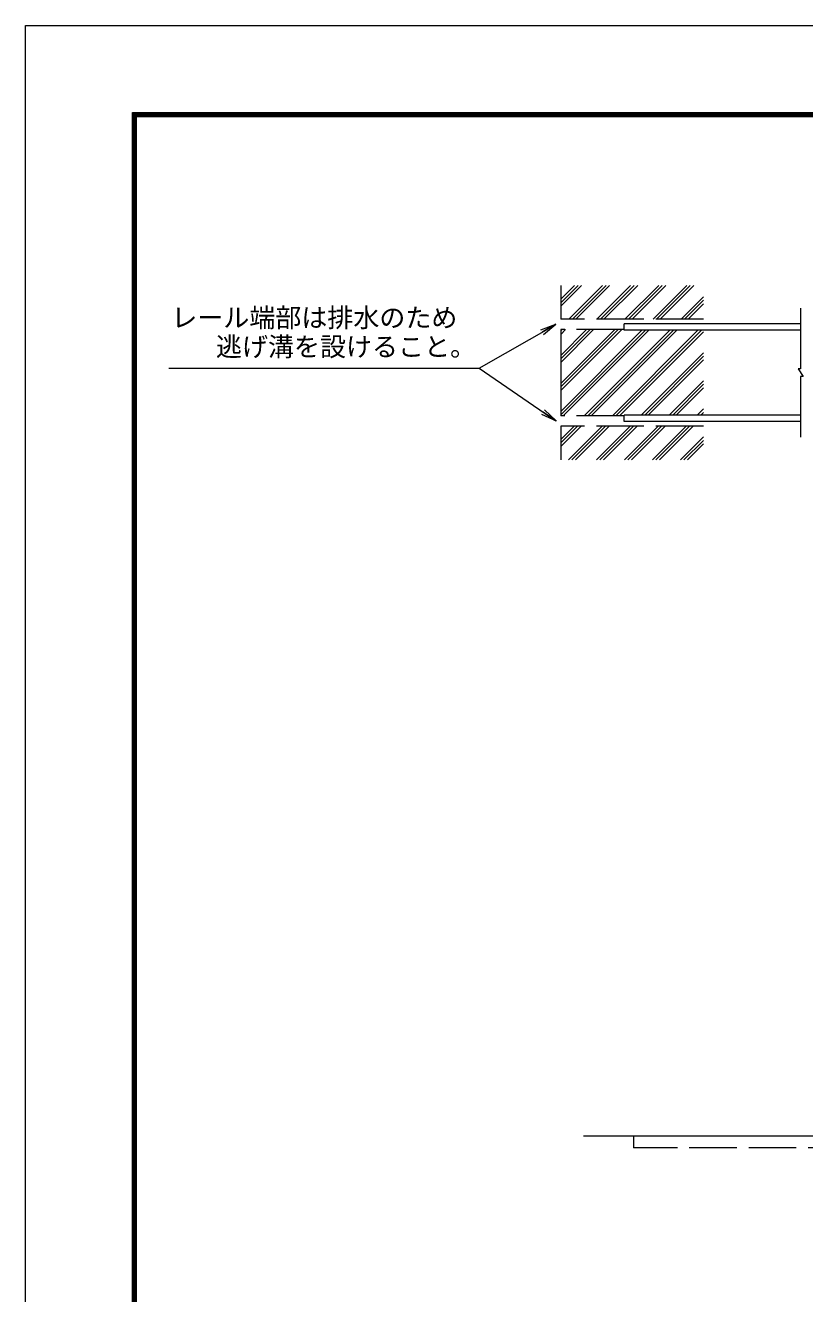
# Model space of a CAD drawing. Units: millimetres, scale not verified. Extents: x -10500 to 10500, y -7425 to 7425.
# Drawn here: x -10500 to -5587, y -577 to 7425 of the extents above; entities that cross this region are included whole.
import ezdxf
from ezdxf.enums import TextEntityAlignment as Align

# ---------------------------------------------------------------- set-up
doc = ezdxf.new("R2010")
doc.units = ezdxf.units.MM
doc.header["$LTSCALE"] = 50
doc.linetypes.add('DASHED', pattern=[7.5, 6, -1.5])
for name, color, linetype, lineweight in [('0-0_D-STR5', 3, 'Continuous', 18), ('0-3_0', 7, 'Continuous', 18), ('0-6_D-STR2', 7, 'Continuous', 9), ('0-7_D-STR4', 7, 'Continuous', 9), ('0-8_D-DCR-HCH', 7, 'Continuous', 9), ('0-9_D-STR-TXT', 7, 'Continuous', 9), ('0-B_D-TTL', 7, 'Continuous', 9)]:
    doc.layers.add(name, color=color, linetype=linetype, lineweight=lineweight)
doc.styles.add('ＭＳ ゴシック', font='')
doc.styles.get('ＭＳ ゴシック').set_extended_font_data('MS Gothic')

# ---------------------------------------------------------------- blocks, each defined once
blk = doc.blocks.new('_Open')
at = {"layer": '0-3_0', "lineweight": 9}
blk.add_line((-50, 8.33), (0, 0), dxfattribs=at)
blk.add_lwpolyline([(-50, -8.33), (0, 0), (-50, 0)], dxfattribs=at)

msp = doc.modelspace()

# ---------------------------------------------------------------- linework, layer by layer
at = {"layer": '0-0_D-STR5'}
for p, q in [((-5611.61, 5541.41), (-6724.5, 5541.41)), ((-6724.5, 5501.41), (-6724.5, 5541.41)), ((-5611.61, 5501.41), (-6724.5, 5501.41)), ((-5611.61, 4966.41), (-6724.5, 4966.41)), ((-6724.5, 4926.41), (-6724.5, 4966.41)), ((-5611.61, 4926.41), (-6724.5, 4926.41)), ((-5264.18, 416.98), (-6665.01, 416.98))]:
    msp.add_line(p, q, dxfattribs=at)
at = {"layer": '0-0_D-STR5', "linetype": 'DASHED'}
for p in [(-6665.01, 416.98), (-5264.18, 341.98)]:
    msp.add_line(p, (-6665.01, 341.98), dxfattribs=at)
at = {"layer": '0-6_D-STR2'}
for p, q in [((-5611.61, 5641.41), (-5611.61, 5258.91)), ((-5611.61, 5258.91), (-5626.61, 5258.91)), ((-5626.61, 5258.91), (-5596.61, 5208.91)), ((-5611.61, 5208.91), (-5611.61, 4826.41)), ((-5596.61, 5208.91), (-5611.61, 5208.91)), ((-5264.18, 416.98), (-6980.9, 416.98))]:
    msp.add_line(p, q, dxfattribs=at)
at = {"layer": '0-7_D-STR4'}
for p, q in [((-7124.5, 5783.91), (-7124.5, 5571.41)), ((-7124.5, 5506.41), (-7124.5, 4961.41)), ((-7124.5, 4896.41), (-7124.5, 4683.91))]:
    msp.add_line(p, q, dxfattribs=at)
at = {"layer": '0-7_D-STR4', "linetype": 'DASHED'}
for p, q in [((-6224.5, 5571.41), (-7124.5, 5571.41)), ((-6724.5, 5506.41), (-7124.5, 5506.41)), ((-6724.5, 4961.41), (-7124.5, 4961.41)), ((-6224.5, 4896.41), (-7124.5, 4896.41))]:
    msp.add_line(p, q, dxfattribs=at)
at = {"layer": '0-8_D-DCR-HCH'}
for p, q in [((-7124.5, 5652.27), (-6992.86, 5783.91)), ((-7124.5, 5674.37), (-7014.96, 5783.91)), ((-7124.5, 5696.47), (-7037.05, 5783.91)), ((-7072.78, 5571.41), (-6860.28, 5783.91)), ((-7050.68, 5571.41), (-6838.18, 5783.91)), ((-7028.58, 5571.41), (-6816.08, 5783.91)), ((-6896, 5571.41), (-6683.5, 5783.91)), ((-6873.9, 5571.41), (-6661.4, 5783.91)), ((-6851.8, 5571.41), (-6639.3, 5783.91)), ((-6719.22, 5571.41), (-6506.72, 5783.91)), ((-6697.12, 5571.41), (-6484.62, 5783.91)), ((-6675.03, 5571.41), (-6462.53, 5783.91)), ((-6542.45, 5571.41), (-6329.95, 5783.91)), ((-6520.35, 5571.41), (-6307.85, 5783.91)), ((-6498.25, 5571.41), (-6285.75, 5783.91)), ((-6365.67, 5571.41), (-6224.5, 5712.59)), ((-6343.57, 5571.41), (-6224.5, 5690.49)), ((-6321.47, 5571.41), (-6224.5, 5668.39)), ((-7124.5, 5475.5), (-7093.58, 5506.41)), ((-7124.5, 5298.72), (-6916.8, 5506.41)), ((-7124.5, 5121.94), (-6740.03, 5506.41)), ((-7124.5, 5497.6), (-7115.68, 5506.41)), ((-7124.5, 5320.82), (-6938.9, 5506.41)), ((-7124.5, 5144.04), (-6762.12, 5506.41)), ((-7124.5, 5342.92), (-6961, 5506.41)), ((-7124.5, 5166.14), (-6784.22, 5506.41)), ((-7124.5, 4967.26), (-6590.35, 5501.41)), ((-7124.5, 4989.36), (-6612.45, 5501.41)), ((-7108.25, 4961.41), (-6568.25, 5501.41)), ((-6975.67, 4961.41), (-6435.67, 5501.41)), ((-6953.57, 4961.41), (-6413.57, 5501.41)), ((-6931.47, 4961.41), (-6391.47, 5501.41)), ((-6798.89, 4961.41), (-6258.89, 5501.41)), ((-6776.79, 4961.41), (-6236.79, 5501.41)), ((-6754.7, 4961.41), (-6224.5, 5491.61)), ((-6617.12, 4966.41), (-6224.5, 5359.03)), ((-6595.02, 4966.41), (-6224.5, 5336.93)), ((-6572.92, 4966.41), (-6224.5, 5314.84)), ((-6440.34, 4966.41), (-6224.5, 5182.26)), ((-6418.24, 4966.41), (-6224.5, 5160.16)), ((-6396.14, 4966.41), (-6224.5, 5138.06)), ((-6263.56, 4966.41), (-6224.5, 5005.48)), ((-6241.46, 4966.41), (-6224.5, 4983.38)), ((-7124.5, 4768.39), (-6996.47, 4896.41)), ((-7124.5, 4790.49), (-7018.57, 4896.41)), ((-7124.5, 4812.59), (-7040.67, 4896.41)), ((-7076.39, 4683.91), (-6863.89, 4896.41)), ((-7054.29, 4683.91), (-6841.79, 4896.41)), ((-7032.2, 4683.91), (-6819.7, 4896.41)), ((-6899.62, 4683.91), (-6687.12, 4896.41)), ((-6877.52, 4683.91), (-6665.02, 4896.41)), ((-6855.42, 4683.91), (-6642.92, 4896.41)), ((-6722.84, 4683.91), (-6510.34, 4896.41)), ((-6700.74, 4683.91), (-6488.24, 4896.41)), ((-6678.64, 4683.91), (-6466.14, 4896.41)), ((-6546.06, 4683.91), (-6333.56, 4896.41)), ((-6523.96, 4683.91), (-6311.46, 4896.41)), ((-6501.87, 4683.91), (-6289.37, 4896.41)), ((-6369.29, 4683.91), (-6224.5, 4828.7)), ((-6347.19, 4683.91), (-6224.5, 4806.6)), ((-6325.09, 4683.91), (-6224.5, 4784.51))]:
    msp.add_line(p, q, dxfattribs=at)
at = {"layer": '0-9_D-STR-TXT'}
msp.add_line((-7639.71, 5261.36), (-7154.38, 4930.04), dxfattribs=at)
msp.add_lwpolyline([(-9595.24, 5261.36), (-7639.71, 5261.36), (-7156.13, 5537.92)], dxfattribs=at)
at = {"layer": '0-B_D-TTL', "color": 2, "lineweight": 18}
msp.add_lwpolyline([(-10500, 7425), (10500, 7425), (10500, -7425), (-10500, -7425)], close=True, dxfattribs=at)
at = {"layer": '0-B_D-TTL'}
for points in [[(-9825, 6875), (9825, 6875), (9825, -6875), (-9825, -6875)], [(-9818.75, 6868.75), (9818.75, 6868.75), (9818.75, -6868.75), (-9818.75, -6868.75)], [(-9812.5, 6862.5), (9812.5, 6862.5), (9812.5, -6862.5), (-9812.5, -6862.5)], [(-9806.25, 6856.25), (9806.25, 6856.25), (9806.25, -6856.25), (-9806.25, -6856.25)], [(-9800, 6850), (9800, 6850), (9800, -6850), (-9800, -6850)]]:
    msp.add_lwpolyline(points, close=True, dxfattribs=at)

# ---------------------------------------------------------------- block references
at = {"layer": '0-9_D-STR-TXT', "xscale": 2, "yscale": 2}
for p, rotation in [((-7154.39, 5538.91), 29.76538), ((-7152.73, 4928.91), 325.67991)]:
    msp.add_blockref('_Open', p, dxfattribs=dict(at, rotation=rotation))

# ---------------------------------------------------------------- texts
at = {"layer": '0-9_D-STR-TXT', "style": 'ＭＳ ゴシック'}
for s, p in [('レール端部は排水のため', (-9579.83, 5484.72)), ('逃げ溝を設けること。', (-9298.11, 5301.39))]:
    msp.add_text(s, height=120.2, dxfattribs=at).set_placement(p, align=Align.BOTTOM_LEFT)

doc.saveas('drawing.dxf')
